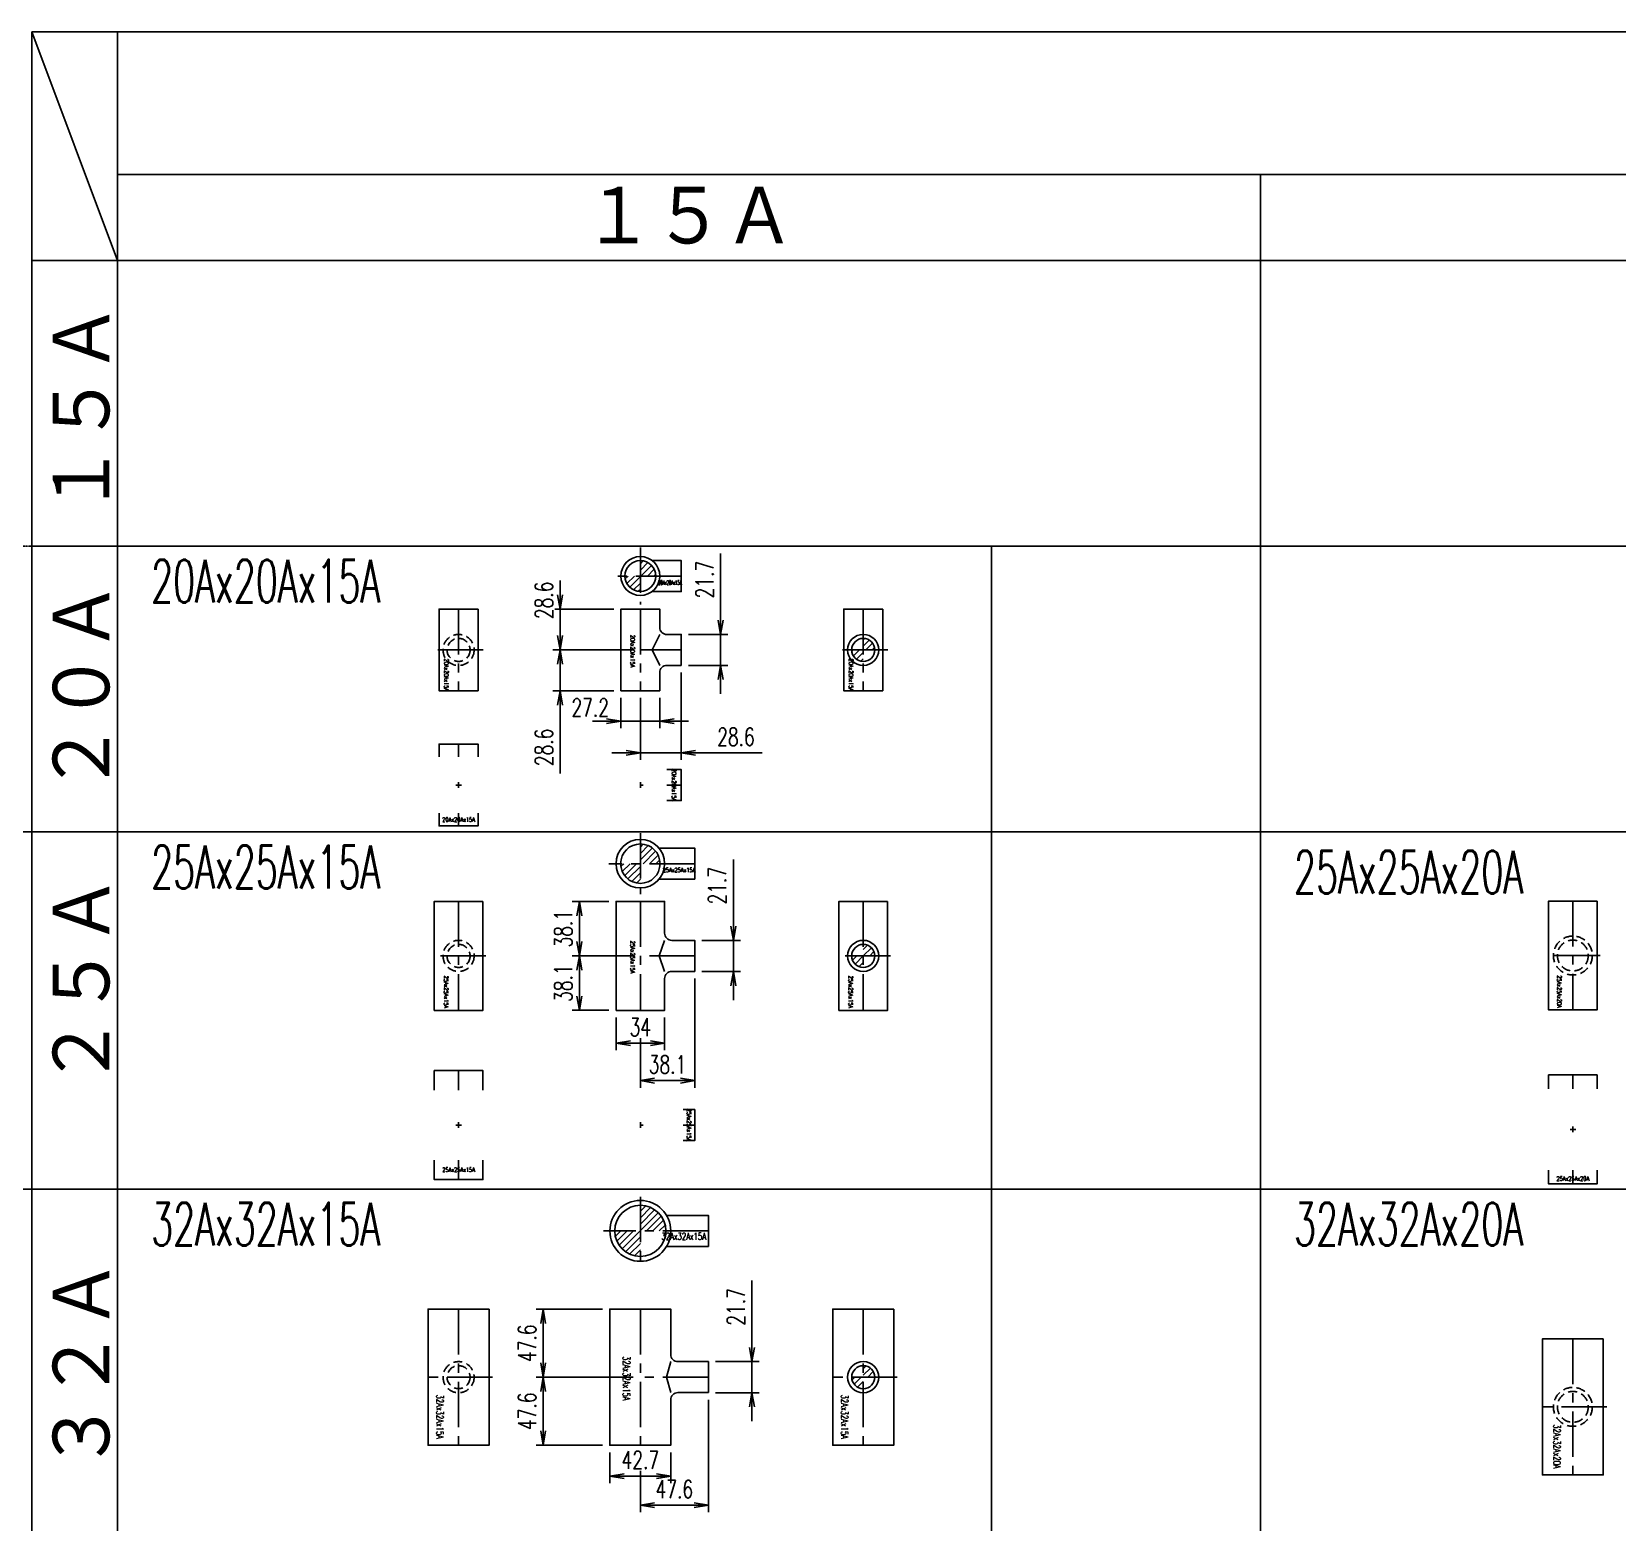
# Model space of a CAD drawing. Header units: millimetres. Extents: x 2090 to 42062, y -14812 to 2738.
# Drawn here: x 8325 to 9435, y 764 to 1808 of the extents above; entities that cross this region are included whole.
import ezdxf

# ---------------------------------------------------------------- set-up
doc = ezdxf.new("R2010")
doc.units = ezdxf.units.MM
doc.header["$PDMODE"] = 35
for name, pattern in [('CENTER', [50.8, 31.75, -6.35, 6.35, -6.35]), ('CENTER2', [1.125, 0.75, -0.125, 0.125, -0.125]), ('HIDDEN', [9.525, 6.35, -3.175])]:
    doc.linetypes.add(name, pattern=pattern)
for name, color, linetype in [('#配管（SUS)', 220, 'Continuous'), ('DIM', 1, 'Continuous'), ('skeleton', 7, 'Continuous')]:
    doc.layers.add(name, color=color, linetype=linetype)
doc.styles.add('kpk', font='romans.shx', dxfattribs={"width": 0.7, "bigfont": 'extfont2.shx'})
doc.styles.get("Standard").update_dxf_attribs({"font": 'romans.shx', "bigfont": 'extfont.shx'})
doc.dimstyles.new('1／5～KPK', dxfattribs={"dimscale": 5, "dimtxt": 2.5, "dimasz": 2, "dimexe": 1, "dimexo": 1, "dimgap": 1, "dimtad": 3, "dimdsep": 46, "dimtxsty": 'kpk', "dimblk": 'OPEN', "dimcen": 2.5, "dimclrd": 9, "dimclre": 9, "dimclrt": 4, "dimadec": 1, "dimazin": 2, "dimtfac": 1, "dimtmove": 0, "dimatfit": 2, "dimldrblk": 'OPEN', "dimfxl": 1, "dimtfill": 1, "dimlwd": -1, "dimlwe": -1, "dimarcsym": 1})

# ---------------------------------------------------------------- blocks, each defined once
blk = doc.blocks.new('_Open')
at = {"color": 0, "linetype": 'ByBlock', "lineweight": -2}
for p, q in [((-1, 0.17), (0, 0)), ((-1, -0.17), (0, 0)), ((0, 0), (-1, 0))]:
    blk.add_line(p, q, dxfattribs=at)
blk = doc.blocks.new('*D257')
at = {"layer": 'Defpoints', "color": 0, "linetype": 'ByBlock', "transparency": 16777216}
for p in [(8737.8, 1403.5), (8751.4, 1374.9)]:
    blk.add_point(p, dxfattribs=at)
at = {"layer": 'DIM', "color": 9, "transparency": 16777216}
for p, q in [((8695.2, 1413.5), (8695.2, 1423.5)), ((8732.8, 1403.5), (8690.2, 1403.5)), ((8746.4, 1374.9), (8690.2, 1374.9)), ((8695.2, 1364.9), (8695.2, 1354.9))]:
    blk.add_line(p, q, dxfattribs=at)
at = {"layer": 'DIM', "color": 9, "linetype": 'ByBlock', "transparency": 16777216, "xscale": 10, "yscale": 10, "zscale": 10, "rotation": 90}
blk.add_blockref('_Open', (8695.2, 1374.9), dxfattribs=at)
at = {"layer": 'DIM', "color": 4, "linetype": 'ByBlock', "transparency": 16777216, "insert": (8683.9, 1409.6), "char_height": 12.5, "attachment_point": 5, "rotation": 90, "style": 'kpk', "bg_fill": 3, "box_fill_scale": 1.1, "bg_fill_color": 256, "bg_fill_true_color": 13158600, "bg_fill_transparency": 0}
blk.add_mtext('28.6', dxfattribs=at)
at = {"layer": 'Defpoints', "color": 0, "linetype": 'ByBlock', "transparency": 16777216}
blk.add_point((8695.2, 1403.5), dxfattribs=at)
at = {"layer": 'DIM', "color": 9, "transparency": 16777216}
blk.add_line((8695.2, 1374.9), (8695.2, 1403.5), dxfattribs=at)
at = {"layer": 'DIM', "color": 9, "linetype": 'ByBlock', "transparency": 16777216, "xscale": 10, "yscale": 10, "zscale": 10, "rotation": 270}
blk.add_blockref('_Open', (8695.2, 1403.5), dxfattribs=at)
blk = doc.blocks.new('*D258')
at = {"layer": 'Defpoints', "color": 0, "linetype": 'ByBlock', "transparency": 16777216}
for p in [(8751.4, 1374.9), (8695.2, 1346.3), (8737.8, 1346.3)]:
    blk.add_point(p, dxfattribs=at)
at = {"layer": 'DIM', "color": 9, "transparency": 16777216}
for p, q in [((8695.2, 1384.9), (8695.2, 1394.9)), ((8746.4, 1374.9), (8690.2, 1374.9)), ((8695.2, 1374.9), (8695.2, 1346.3)), ((8695.2, 1374.9), (8695.2, 1346.3)), ((8732.8, 1346.3), (8690.2, 1346.3)), ((8695.2, 1288.4), (8695.2, 1346.3)), ((8695.2, 1336.3), (8695.2, 1326.3))]:
    blk.add_line(p, q, dxfattribs=at)
at = {"layer": 'DIM', "color": 9, "linetype": 'ByBlock', "transparency": 16777216, "xscale": 10, "yscale": 10, "zscale": 10}
for p, rotation in [((8695.2, 1374.9), 270), ((8695.2, 1346.3), 90)]:
    blk.add_blockref('_Open', p, dxfattribs=dict(at, rotation=rotation))
at = {"layer": 'DIM', "color": 4, "linetype": 'ByBlock', "transparency": 16777216, "insert": (8683.9, 1306.7), "char_height": 12.5, "attachment_point": 5, "rotation": 90, "style": 'kpk', "bg_fill": 3, "box_fill_scale": 1.1, "bg_fill_color": 256, "bg_fill_true_color": 13158600, "bg_fill_transparency": 0}
blk.add_mtext('28.6', dxfattribs=at)
blk = doc.blocks.new('*D259')
at = {"layer": 'Defpoints', "color": 0, "linetype": 'ByBlock', "transparency": 16777216}
for p in [(8780, 1364.1), (8751.4, 1346.3), (8780, 1302.9)]:
    blk.add_point(p, dxfattribs=at)
at = {"layer": 'DIM', "color": 9, "transparency": 16777216}
for p, q in [((8780, 1359.1), (8780, 1297.9)), ((8751.4, 1341.3), (8751.4, 1297.9)), ((8741.4, 1302.9), (8731.4, 1302.9)), ((8751.4, 1302.9), (8780, 1302.9)), ((8790, 1302.9), (8836.7, 1302.9))]:
    blk.add_line(p, q, dxfattribs=at)
at = {"layer": 'DIM', "color": 9, "linetype": 'ByBlock', "transparency": 16777216, "xscale": 10, "yscale": 10, "zscale": 10}
blk.add_blockref('_Open', (8751.4, 1302.9), dxfattribs=at)
at = {"layer": 'DIM', "color": 9, "linetype": 'ByBlock', "transparency": 16777216, "xscale": 10, "yscale": 10, "zscale": 10, "rotation": 180}
blk.add_blockref('_Open', (8780, 1302.9), dxfattribs=at)
at = {"layer": 'DIM', "color": 4, "linetype": 'ByBlock', "transparency": 16777216, "insert": (8818.3, 1314.1), "char_height": 12.5, "attachment_point": 5, "style": 'kpk', "bg_fill": 3, "box_fill_scale": 1.1, "bg_fill_color": 256, "bg_fill_true_color": 13158600, "bg_fill_transparency": 0}
blk.add_mtext('28.6', dxfattribs=at)
blk = doc.blocks.new('*D260')
at = {"layer": 'Defpoints', "color": 0, "linetype": 'ByBlock', "transparency": 16777216}
for p in [(8737.8, 1346.3), (8765, 1346.3), (8737.8, 1325.1)]:
    blk.add_point(p, dxfattribs=at)
at = {"layer": 'DIM', "color": 9, "transparency": 16777216}
for p, q in [((8737.8, 1341.3), (8737.8, 1320.1)), ((8765, 1341.3), (8765, 1320.1)), ((8727.8, 1325.1), (8717.8, 1325.1)), ((8765, 1325.1), (8737.8, 1325.1)), ((8775, 1325.1), (8785, 1325.1))]:
    blk.add_line(p, q, dxfattribs=at)
at = {"layer": 'DIM', "color": 9, "linetype": 'ByBlock', "transparency": 16777216, "xscale": 10, "yscale": 10, "zscale": 10, "rotation": 180}
blk.add_blockref('_Open', (8765, 1325.1), dxfattribs=at)
at = {"layer": 'DIM', "color": 4, "linetype": 'ByBlock', "transparency": 16777216, "insert": (8716.3, 1334.6), "char_height": 12.5, "attachment_point": 5, "style": 'kpk', "bg_fill": 3, "box_fill_scale": 1.1, "bg_fill_color": 256, "bg_fill_true_color": 13158600, "bg_fill_transparency": 0}
blk.add_mtext('27.2', dxfattribs=at)
at = {"layer": 'DIM', "color": 9, "linetype": 'ByBlock', "transparency": 16777216, "xscale": 10, "yscale": 10, "zscale": 10}
blk.add_blockref('_Open', (8737.8, 1325.1), dxfattribs=at)
blk = doc.blocks.new('*D261')
at = {"layer": 'Defpoints', "color": 0, "linetype": 'ByBlock', "transparency": 16777216}
for p in [(8780, 1385.8), (8807.6, 1385.8), (8780, 1364.1)]:
    blk.add_point(p, dxfattribs=at)
at = {"layer": 'DIM', "color": 9, "transparency": 16777216}
for p, q in [((8807.6, 1395.8), (8807.6, 1442.4)), ((8785, 1385.8), (8812.6, 1385.8)), ((8807.6, 1364.1), (8807.6, 1385.8)), ((8785, 1364.1), (8812.6, 1364.1)), ((8807.6, 1354.1), (8807.6, 1344.1))]:
    blk.add_line(p, q, dxfattribs=at)
at = {"layer": 'DIM', "color": 9, "linetype": 'ByBlock', "transparency": 16777216, "xscale": 10, "yscale": 10, "zscale": 10}
for p, rotation in [((8807.6, 1385.8), 270), ((8807.6, 1364.1), 90)]:
    blk.add_blockref('_Open', p, dxfattribs=dict(at, rotation=rotation))
at = {"layer": 'DIM', "color": 4, "linetype": 'ByBlock', "transparency": 16777216, "insert": (8796.4, 1424.1), "char_height": 12.5, "attachment_point": 5, "rotation": 90, "style": 'kpk', "bg_fill": 3, "box_fill_scale": 1.1, "bg_fill_color": 256, "bg_fill_true_color": 13158600, "bg_fill_transparency": 0}
blk.add_mtext('21.7', dxfattribs=at)
blk = doc.blocks.new('*D262')
at = {"layer": 'Defpoints', "color": 0, "linetype": 'ByBlock', "transparency": 16777216}
for p in [(8734.4, 1198.9), (8751.4, 1160.8)]:
    blk.add_point(p, dxfattribs=at)
at = {"layer": 'DIM', "color": 9, "transparency": 16777216}
for p, q in [((8729.4, 1198.9), (8703.7, 1198.9)), ((8708.7, 1170.8), (8708.7, 1188.9)), ((8746.4, 1160.8), (8703.7, 1160.8))]:
    blk.add_line(p, q, dxfattribs=at)
at = {"layer": 'DIM', "color": 9, "linetype": 'ByBlock', "transparency": 16777216, "xscale": 10, "yscale": 10, "zscale": 10}
for p, rotation in [((8708.7, 1198.9), 90), ((8708.7, 1160.8), 270)]:
    blk.add_blockref('_Open', p, dxfattribs=dict(at, rotation=rotation))
at = {"layer": 'DIM', "color": 4, "linetype": 'ByBlock', "transparency": 16777216, "insert": (8697.5, 1179.8), "char_height": 12.5, "attachment_point": 5, "rotation": 90, "style": 'kpk', "bg_fill": 3, "box_fill_scale": 1.1, "bg_fill_color": 256, "bg_fill_true_color": 13158600, "bg_fill_transparency": 0}
blk.add_mtext('38.1', dxfattribs=at)
at = {"layer": 'Defpoints', "color": 0, "linetype": 'ByBlock', "transparency": 16777216}
blk.add_point((8708.7, 1198.9), dxfattribs=at)
blk = doc.blocks.new('*D263')
at = {"layer": 'Defpoints', "color": 0, "linetype": 'ByBlock', "transparency": 16777216}
for p in [(8751.4, 1160.8), (8734.4, 1122.7)]:
    blk.add_point(p, dxfattribs=at)
at = {"layer": 'DIM', "color": 9, "transparency": 16777216}
for p, q in [((8746.4, 1160.8), (8703.7, 1160.8)), ((8708.7, 1150.8), (8708.7, 1132.7)), ((8729.4, 1122.7), (8703.7, 1122.7))]:
    blk.add_line(p, q, dxfattribs=at)
at = {"layer": 'DIM', "color": 9, "linetype": 'ByBlock', "transparency": 16777216, "xscale": 10, "yscale": 10, "zscale": 10}
for p, rotation in [((8708.7, 1160.8), 90), ((8708.7, 1122.7), 270)]:
    blk.add_blockref('_Open', p, dxfattribs=dict(at, rotation=rotation))
at = {"layer": 'DIM', "color": 4, "linetype": 'ByBlock', "transparency": 16777216, "insert": (8697.5, 1141.7), "char_height": 12.5, "attachment_point": 5, "rotation": 90, "style": 'kpk', "bg_fill": 3, "box_fill_scale": 1.1, "bg_fill_color": 256, "bg_fill_true_color": 13158600, "bg_fill_transparency": 0}
blk.add_mtext('38.1', dxfattribs=at)
at = {"layer": 'Defpoints', "color": 0, "linetype": 'ByBlock', "transparency": 16777216}
blk.add_point((8708.7, 1122.7), dxfattribs=at)
blk = doc.blocks.new('*D264')
at = {"layer": 'Defpoints', "color": 0, "linetype": 'ByBlock', "transparency": 16777216}
for p in [(8789.5, 1149.9), (8751.4, 1122.7)]:
    blk.add_point(p, dxfattribs=at)
at = {"layer": 'DIM', "color": 9, "transparency": 16777216}
for p, q in [((8789.5, 1144.9), (8789.5, 1068.5)), ((8751.4, 1117.7), (8751.4, 1068.5)), ((8761.4, 1073.5), (8779.5, 1073.5))]:
    blk.add_line(p, q, dxfattribs=at)
at = {"layer": 'DIM', "color": 9, "linetype": 'ByBlock', "transparency": 16777216, "xscale": 10, "yscale": 10, "zscale": 10, "rotation": 180}
blk.add_blockref('_Open', (8751.4, 1073.5), dxfattribs=at)
at = {"layer": 'DIM', "color": 9, "linetype": 'ByBlock', "transparency": 16777216, "xscale": 10, "yscale": 10, "zscale": 10}
blk.add_blockref('_Open', (8789.5, 1073.5), dxfattribs=at)
at = {"layer": 'DIM', "color": 4, "linetype": 'ByBlock', "transparency": 16777216, "insert": (8770.4, 1084.8), "char_height": 12.5, "attachment_point": 5, "style": 'kpk', "bg_fill": 3, "box_fill_scale": 1.1, "bg_fill_color": 256, "bg_fill_true_color": 13158600, "bg_fill_transparency": 0}
blk.add_mtext('38.1', dxfattribs=at)
at = {"layer": 'Defpoints', "color": 0, "linetype": 'ByBlock', "transparency": 16777216}
blk.add_point((8789.5, 1073.5), dxfattribs=at)
blk = doc.blocks.new('*D265')
at = {"layer": 'Defpoints', "color": 0, "linetype": 'ByBlock', "transparency": 16777216}
for p in [(8734.4, 1122.7), (8768.4, 1122.7), (8734.4, 1099.7)]:
    blk.add_point(p, dxfattribs=at)
at = {"layer": 'DIM', "color": 9, "transparency": 16777216}
for p, q in [((8734.4, 1117.7), (8734.4, 1094.7)), ((8768.4, 1117.7), (8768.4, 1094.7)), ((8758.4, 1099.7), (8744.4, 1099.7))]:
    blk.add_line(p, q, dxfattribs=at)
at = {"layer": 'DIM', "color": 9, "linetype": 'ByBlock', "transparency": 16777216, "xscale": 10, "yscale": 10, "zscale": 10, "rotation": 180}
blk.add_blockref('_Open', (8734.4, 1099.7), dxfattribs=at)
at = {"layer": 'DIM', "color": 9, "linetype": 'ByBlock', "transparency": 16777216, "xscale": 10, "yscale": 10, "zscale": 10}
blk.add_blockref('_Open', (8768.4, 1099.7), dxfattribs=at)
at = {"layer": 'DIM', "color": 4, "linetype": 'ByBlock', "transparency": 16777216, "insert": (8751.4, 1110.9), "char_height": 12.5, "attachment_point": 5, "style": 'kpk', "bg_fill": 3, "box_fill_scale": 1.1, "bg_fill_color": 256, "bg_fill_true_color": 13158600, "bg_fill_transparency": 0}
blk.add_mtext('34', dxfattribs=at)
blk = doc.blocks.new('*D266')
at = {"layer": 'Defpoints', "color": 0, "linetype": 'ByBlock', "transparency": 16777216}
for p in [(8789.5, 1171.6), (8816.5, 1171.6), (8789.5, 1149.9)]:
    blk.add_point(p, dxfattribs=at)
at = {"layer": 'DIM', "color": 9, "transparency": 16777216}
for p, q in [((8816.5, 1181.6), (8816.5, 1228.3)), ((8794.5, 1171.6), (8821.5, 1171.6)), ((8816.5, 1149.9), (8816.5, 1171.6)), ((8794.5, 1149.9), (8821.5, 1149.9)), ((8816.5, 1139.9), (8816.5, 1129.9))]:
    blk.add_line(p, q, dxfattribs=at)
at = {"layer": 'DIM', "color": 9, "linetype": 'ByBlock', "transparency": 16777216, "xscale": 10, "yscale": 10, "zscale": 10}
for p, rotation in [((8816.5, 1171.6), 270), ((8816.5, 1149.9), 90)]:
    blk.add_blockref('_Open', p, dxfattribs=dict(at, rotation=rotation))
at = {"layer": 'DIM', "color": 4, "linetype": 'ByBlock', "transparency": 16777216, "insert": (8805.2, 1209.9), "char_height": 12.5, "attachment_point": 5, "rotation": 90, "style": 'kpk', "bg_fill": 3, "box_fill_scale": 1.1, "bg_fill_color": 256, "bg_fill_true_color": 13158600, "bg_fill_transparency": 0}
blk.add_mtext('21.7', dxfattribs=at)
blk = doc.blocks.new('*D267')
at = {"layer": 'Defpoints', "color": 0, "linetype": 'ByBlock', "transparency": 16777216}
for p in [(8683.4, 913.5), (8730, 913.5), (8751.4, 865.9)]:
    blk.add_point(p, dxfattribs=at)
at = {"layer": 'DIM', "color": 9, "transparency": 16777216}
for p, q in [((8725, 913.5), (8678.4, 913.5)), ((8683.4, 875.9), (8683.4, 903.5)), ((8746.4, 865.9), (8678.4, 865.9))]:
    blk.add_line(p, q, dxfattribs=at)
at = {"layer": 'DIM', "color": 9, "linetype": 'ByBlock', "transparency": 16777216, "xscale": 10, "yscale": 10, "zscale": 10}
for p, rotation in [((8683.4, 913.5), 90), ((8683.4, 865.9), 270)]:
    blk.add_blockref('_Open', p, dxfattribs=dict(at, rotation=rotation))
at = {"layer": 'DIM', "color": 4, "linetype": 'ByBlock', "transparency": 16777216, "insert": (8672.2, 889.7), "char_height": 12.5, "attachment_point": 5, "rotation": 90, "style": 'kpk', "bg_fill": 3, "box_fill_scale": 1.1, "bg_fill_color": 256, "bg_fill_true_color": 13158600, "bg_fill_transparency": 0}
blk.add_mtext('47.6', dxfattribs=at)
blk = doc.blocks.new('*D268')
at = {"layer": 'Defpoints', "color": 0, "linetype": 'ByBlock', "transparency": 16777216}
for p in [(8751.4, 865.9), (8683.4, 818.3), (8730, 818.3)]:
    blk.add_point(p, dxfattribs=at)
at = {"layer": 'DIM', "color": 9, "transparency": 16777216}
for p, q in [((8746.4, 865.9), (8678.4, 865.9)), ((8683.4, 855.9), (8683.4, 828.3)), ((8725, 818.3), (8678.4, 818.3))]:
    blk.add_line(p, q, dxfattribs=at)
at = {"layer": 'DIM', "color": 9, "linetype": 'ByBlock', "transparency": 16777216, "xscale": 10, "yscale": 10, "zscale": 10}
for p, rotation in [((8683.4, 865.9), 90), ((8683.4, 818.3), 270)]:
    blk.add_blockref('_Open', p, dxfattribs=dict(at, rotation=rotation))
at = {"layer": 'DIM', "color": 4, "linetype": 'ByBlock', "transparency": 16777216, "insert": (8672.2, 842.1), "char_height": 12.5, "attachment_point": 5, "rotation": 90, "style": 'kpk', "bg_fill": 3, "box_fill_scale": 1.1, "bg_fill_color": 256, "bg_fill_true_color": 13158600, "bg_fill_transparency": 0}
blk.add_mtext('47.6', dxfattribs=at)
blk = doc.blocks.new('*D269')
at = {"layer": 'Defpoints', "color": 0, "linetype": 'ByBlock', "transparency": 16777216}
for p in [(8799, 855.1), (8751.4, 818.3), (8799, 776.4)]:
    blk.add_point(p, dxfattribs=at)
at = {"layer": 'DIM', "color": 9, "transparency": 16777216}
for p, q in [((8799, 850.1), (8799, 771.4)), ((8751.4, 813.3), (8751.4, 771.4)), ((8761.4, 776.4), (8789, 776.4))]:
    blk.add_line(p, q, dxfattribs=at)
at = {"layer": 'DIM', "color": 9, "linetype": 'ByBlock', "transparency": 16777216, "xscale": 10, "yscale": 10, "zscale": 10, "rotation": 180}
blk.add_blockref('_Open', (8751.4, 776.4), dxfattribs=at)
at = {"layer": 'DIM', "color": 9, "linetype": 'ByBlock', "transparency": 16777216, "xscale": 10, "yscale": 10, "zscale": 10}
blk.add_blockref('_Open', (8799, 776.4), dxfattribs=at)
at = {"layer": 'DIM', "color": 4, "linetype": 'ByBlock', "transparency": 16777216, "insert": (8775.2, 787.6), "char_height": 12.5, "attachment_point": 5, "style": 'kpk', "bg_fill": 3, "box_fill_scale": 1.1, "bg_fill_color": 256, "bg_fill_true_color": 13158600, "bg_fill_transparency": 0}
blk.add_mtext('47.6', dxfattribs=at)
blk = doc.blocks.new('*D270')
at = {"layer": 'Defpoints', "color": 0, "linetype": 'ByBlock', "transparency": 16777216}
for p in [(8730, 818.3), (8772.7, 818.3), (8730, 796.7)]:
    blk.add_point(p, dxfattribs=at)
at = {"layer": 'DIM', "color": 9, "transparency": 16777216}
for p, q in [((8730, 813.3), (8730, 791.7)), ((8772.7, 813.3), (8772.7, 791.7)), ((8762.7, 796.7), (8740, 796.7))]:
    blk.add_line(p, q, dxfattribs=at)
at = {"layer": 'DIM', "color": 9, "linetype": 'ByBlock', "transparency": 16777216, "xscale": 10, "yscale": 10, "zscale": 10, "rotation": 180}
blk.add_blockref('_Open', (8730, 796.7), dxfattribs=at)
at = {"layer": 'DIM', "color": 9, "linetype": 'ByBlock', "transparency": 16777216, "xscale": 10, "yscale": 10, "zscale": 10}
blk.add_blockref('_Open', (8772.7, 796.7), dxfattribs=at)
at = {"layer": 'DIM', "color": 4, "linetype": 'ByBlock', "transparency": 16777216, "insert": (8751.4, 808), "char_height": 12.5, "attachment_point": 5, "style": 'kpk', "bg_fill": 3, "box_fill_scale": 1.1, "bg_fill_color": 256, "bg_fill_true_color": 13158600, "bg_fill_transparency": 0}
blk.add_mtext('42.7', dxfattribs=at)
blk = doc.blocks.new('*D271')
at = {"layer": 'Defpoints', "color": 0, "linetype": 'ByBlock', "transparency": 16777216}
for p in [(8799, 876.8), (8829.5, 876.8), (8799, 855.1)]:
    blk.add_point(p, dxfattribs=at)
at = {"layer": 'DIM', "color": 9, "transparency": 16777216}
for p, q in [((8829.5, 886.8), (8829.5, 933.5)), ((8804, 876.8), (8834.5, 876.8)), ((8829.5, 855.1), (8829.5, 876.8)), ((8804, 855.1), (8834.5, 855.1)), ((8829.5, 845.1), (8829.5, 835.1))]:
    blk.add_line(p, q, dxfattribs=at)
at = {"layer": 'DIM', "color": 9, "linetype": 'ByBlock', "transparency": 16777216, "xscale": 10, "yscale": 10, "zscale": 10}
for p, rotation in [((8829.5, 876.8), 270), ((8829.5, 855.1), 90)]:
    blk.add_blockref('_Open', p, dxfattribs=dict(at, rotation=rotation))
at = {"layer": 'DIM', "color": 4, "linetype": 'ByBlock', "transparency": 16777216, "insert": (8818.3, 915.1), "char_height": 12.5, "attachment_point": 5, "rotation": 90, "style": 'kpk', "bg_fill": 3, "box_fill_scale": 1.1, "bg_fill_color": 256, "bg_fill_true_color": 13158600, "bg_fill_transparency": 0}
blk.add_mtext('21.7', dxfattribs=at)
blk = doc.blocks.new('(SUS)20A×15A-RT-1')
at = {"layer": '#配管（SUS)', "color": 2, "linetype": 'CENTER'}
for p, q in [((0, 28.6), (0, -28.6)), ((28.6, 0), (0, 0))]:
    blk.add_line(p, q, dxfattribs=at)
at = {"layer": '#配管（SUS)', "color": 0, "linetype": 'ByBlock'}
blk.add_lwpolyline([(28.6, -10.8), (18.6, -10.8, 0.414214), (13.6, -15.8), (13.6, -28.6), (-13.6, -28.6), (-13.6, 28.6), (13.6, 28.6), (13.6, 15.8, 0.414214), (18.6, 10.8), (28.6, 10.8)], format="xyb", close=True, dxfattribs=at)
blk.add_lwpolyline([(13.6, 10.8), (8.2, 0), (13.6, -10.8)], dxfattribs=at)
at = {"layer": 'Defpoints', "color": 5, "insert": (-5.4, -0.9), "char_height": 3, "attachment_point": 5, "rotation": 270}
blk.add_mtext('{\\W0.7;20Ax20Ax15A}', dxfattribs=at)
blk = doc.blocks.new('(SUS)20A×15A-RT-2')
at = {"layer": '#配管（SUS)'}
h = blk.add_hatch(dxfattribs=at)
h.set_pattern_fill('ANSI31', color=252)
h.set_pattern_definition([(45, (-9008.2958, -1374.9124), (-2.245064, 2.245064), [])])
h.paths.add_polyline_path([(0, 0), (-8.1, 0, 0.414214), (0, -8.1)])
h.paths.add_polyline_path([(0, 8.1), (0, 0), (8.1, 0, 0.414214)])
at = {"layer": '#配管（SUS)', "color": 2, "linetype": 'CENTER'}
for p, q in [((0, 28.6), (0, -28.6)), ((17.2, 0), (-17.2, 0))]:
    blk.add_line(p, q, dxfattribs=at)
at = {"layer": '#配管（SUS)', "color": 0, "linetype": 'ByBlock'}
blk.add_lwpolyline([(13.6, 28.6), (13.6, -28.6), (-13.6, -28.6), (-13.6, 28.6)], close=True, dxfattribs=at)
for radius in [10.9, 8.05]:
    blk.add_circle((0, 0), radius, dxfattribs=at)
at = {"layer": 'Defpoints', "color": 5, "insert": (-8.5, -17.5), "char_height": 3, "attachment_point": 5, "rotation": 270}
blk.add_mtext('{\\W0.7;20Ax20Ax15A}', dxfattribs=at)
blk = doc.blocks.new('(SUS)20A×15A-RT-3')
at = {"layer": '#配管（SUS)'}
h = blk.add_hatch(dxfattribs=at)
h.set_pattern_fill('ANSI31', color=252)
h.set_pattern_definition([(45, (-8811.1196, -1426.647), (-2.245064, 2.245064), [])])
h.paths.add_polyline_path([(0, 0), (-10.8, 0, 0.414214), (0, -10.8)])
h.paths.add_polyline_path([(0, 10.8), (0, 0), (10.8, 0, 0.414214)])
at = {"layer": '#配管（SUS)', "color": 2, "linetype": 'CENTER'}
for p, q in [((0, 20), (0, -20)), ((28.6, 0), (-19.9, 0))]:
    blk.add_line(p, q, dxfattribs=at)
at = {"layer": '#配管（SUS)', "color": 0, "linetype": 'ByBlock'}
blk.add_lwpolyline([(8.2, -10.9), (28.6, -10.9), (28.6, 10.8), (8.2, 10.8)], dxfattribs=at)
for radius in [13.6, 10.8]:
    blk.add_circle((0, 0), radius, dxfattribs=at)
at = {"layer": 'Defpoints', "color": 5, "insert": (20.7, -4.6), "char_height": 3, "attachment_point": 5}
blk.add_mtext('{\\W0.5;20Ax20Ax15A}', dxfattribs=at)
blk = doc.blocks.new('(SUS)20A×15A-RT-4')
at = {"layer": '#配管（SUS)', "color": 2, "linetype": 'CENTER'}
for p, q in [((0, 28.6), (0, -28.6)), ((17.2, 0), (-17.2, 0))]:
    blk.add_line(p, q, dxfattribs=at)
at = {"layer": '#配管（SUS)', "color": 0, "linetype": 'ByBlock'}
blk.add_lwpolyline([(13.6, 28.6), (13.6, -28.6), (-13.6, -28.6), (-13.6, 28.6)], close=True, dxfattribs=at)
at = {"layer": '#配管（SUS)', "color": 252, "linetype": 'HIDDEN'}
for radius in [10.9, 8.05]:
    blk.add_circle((0, 0), radius, dxfattribs=at)
at = {"layer": 'Defpoints', "color": 5, "insert": (-8.5, -17.5), "char_height": 3, "attachment_point": 5, "rotation": 270}
blk.add_mtext('{\\W0.7;20Ax20Ax15A}', dxfattribs=at)
blk = doc.blocks.new('(SUS)20A×15A-RT-5')
at = {"layer": '#配管（SUS)', "color": 2, "linetype": 'CENTER'}
for p, q in [((0, 28.6), (0, 19.725)), ((-2, 0), (2, 0)), ((0, 2), (0, -2)), ((0, -19.725), (0, -28.6))]:
    blk.add_line(p, q, dxfattribs=at)
at = {"layer": '#配管（SUS)', "color": 0, "linetype": 'ByBlock'}
for points in [[(-13.6, 19.725), (-13.6, 28.6), (13.6, 28.6), (13.6, 19.725)], [(13.6, -19.725), (13.6, -28.6), (-13.6, -28.6), (-13.6, -19.725)]]:
    blk.add_lwpolyline(points, dxfattribs=at)
at = {"layer": 'Defpoints', "color": 5, "insert": (0, -24.1625), "char_height": 3, "attachment_point": 5}
blk.add_mtext('{\\W0.7;20Ax20Ax15A}', dxfattribs=at)
blk = doc.blocks.new('(SUS)20A×15A-RT-6')
at = {"layer": '#配管（SUS)', "color": 2, "linetype": 'CENTER'}
for p, q in [((0, 2), (0, -2)), ((0, 0), (2, 0)), ((28.6, 0), (18.6, 0))]:
    blk.add_line(p, q, dxfattribs=at)
at = {"layer": '#配管（SUS)', "color": 0, "linetype": 'ByBlock'}
blk.add_lwpolyline([(18.6, 10.85), (28.6, 10.85), (28.6, -10.85), (18.6, -10.85)], dxfattribs=at)
at = {"layer": 'Defpoints', "color": 5, "insert": (23.6, 0), "char_height": 3, "attachment_point": 5, "rotation": 270}
blk.add_mtext('{\\W0.7;20Ax20Ax15A}', dxfattribs=at)
blk = doc.blocks.new('(SUS)25A×15A-RT-1')
at = {"layer": '#配管（SUS)', "color": 2, "linetype": 'CENTER'}
for p, q in [((0, 38.1), (0, -38.1)), ((38.1, 0), (0, 0))]:
    blk.add_line(p, q, dxfattribs=at)
at = {"layer": '#配管（SUS)', "color": 0, "linetype": 'ByBlock'}
blk.add_lwpolyline([(-17, -38.1), (17, -38.1), (17, -15.8, -0.414214), (22, -10.8), (38.1, -10.8), (38.1, 10.8), (22, 10.8, -0.414214), (17, 15.9), (17, 38.1), (-17, 38.1)], format="xyb", close=True, dxfattribs=at)
blk.add_lwpolyline([(17, 10.8), (13.1, 0), (17, -10.8)], dxfattribs=at)
at = {"layer": 'Defpoints', "color": 5, "insert": (-5.4, -0.9), "char_height": 3, "attachment_point": 5, "rotation": 270}
blk.add_mtext('{\\W0.7;25Ax25Ax15A}', dxfattribs=at)
blk = doc.blocks.new('(SUS)25A×15A-RT-2')
at = {"layer": '#配管（SUS)'}
h = blk.add_hatch(dxfattribs=at)
h.set_pattern_fill('ANSI31', color=252)
h.set_pattern_definition([(45, (-9008.2958, -1160.7636), (-2.245064, 2.245064), [])])
h.paths.add_polyline_path([(0, 0), (-8.1, 0, 0.414214), (0, -8.1)])
h.paths.add_polyline_path([(0, 8.1), (0, 0), (8.1, 0, 0.414214)])
at = {"layer": '#配管（SUS)', "color": 2, "linetype": 'CENTER'}
for p, q in [((0, 38.1), (0, -38.1)), ((19, 0), (-19, 0))]:
    blk.add_line(p, q, dxfattribs=at)
at = {"layer": '#配管（SUS)', "color": 0, "linetype": 'ByBlock'}
blk.add_lwpolyline([(17, 38.1), (17, -38.1), (-17, -38.1), (-17, 38.1)], close=True, dxfattribs=at)
for radius in [10.9, 8.05]:
    blk.add_circle((0, 0), radius, dxfattribs=at)
at = {"layer": 'Defpoints', "color": 5, "insert": (-8.7, -25.3), "char_height": 3, "attachment_point": 5, "rotation": 270}
blk.add_mtext('{\\W0.7;25Ax25Ax15A}', dxfattribs=at)
blk = doc.blocks.new('(SUS)25A×15A-RT-3')
at = {"layer": '#配管（SUS)'}
h = blk.add_hatch(dxfattribs=at)
h.set_pattern_fill('ANSI31', color=252)
h.set_pattern_definition([(45, (-8811.1196, -1225.3224), (-2.245064, 2.245064), [])])
h.paths.add_polyline_path([(0, 0), (-13.8, 0, 0.414214), (0, -13.8)])
h.paths.add_polyline_path([(0, 13.8), (0, 0), (13.8, 0, 0.414214)])
at = {"layer": '#配管（SUS)', "color": 2, "linetype": 'CENTER'}
for p, q in [((0, 21.3), (0, -21.3)), ((38.1, 0), (-22.1, 0))]:
    blk.add_line(p, q, dxfattribs=at)
at = {"layer": '#配管（SUS)', "color": 0, "linetype": 'ByBlock'}
blk.add_lwpolyline([(13.1, -10.8), (38.1, -10.8), (38.1, 10.9), (13.1, 10.9)], dxfattribs=at)
for radius in [17, 13.8]:
    blk.add_circle((0, 0), radius, dxfattribs=at)
at = {"layer": 'Defpoints', "color": 5, "insert": (27.1, -4.5), "char_height": 3, "attachment_point": 5}
blk.add_mtext('{\\W0.7;25Ax25Ax15A}', dxfattribs=at)
blk = doc.blocks.new('(SUS)25A×15A-RT-4')
at = {"layer": '#配管（SUS)', "color": 2, "linetype": 'CENTER'}
for p, q in [((0, 38.1), (0, -38.1)), ((19, 0), (-19, 0))]:
    blk.add_line(p, q, dxfattribs=at)
at = {"layer": '#配管（SUS)', "color": 0, "linetype": 'ByBlock'}
blk.add_lwpolyline([(17, 38.1), (17, -38.1), (-17, -38.1), (-17, 38.1)], close=True, dxfattribs=at)
at = {"layer": '#配管（SUS)', "color": 252, "linetype": 'HIDDEN'}
for radius in [10.9, 8.05]:
    blk.add_circle((0, 0), radius, dxfattribs=at)
at = {"layer": 'Defpoints', "color": 5, "insert": (-8.7, -25.3), "char_height": 3, "attachment_point": 5, "rotation": 270}
blk.add_mtext('{\\W0.7;25Ax25Ax15A}', dxfattribs=at)
blk = doc.blocks.new('(SUS)25A×15A-RT-5')
at = {"layer": '#配管（SUS)', "color": 2, "linetype": 'CENTER'}
for p, q in [((0, 38.1), (0, 24.475)), ((-2, 0), (2, 0)), ((0, 2), (0, -2)), ((0, -24.475), (0, -38.1))]:
    blk.add_line(p, q, dxfattribs=at)
at = {"layer": '#配管（SUS)', "color": 0, "linetype": 'ByBlock'}
for points in [[(-17, 24.475), (-17, 38.1), (17, 38.1), (17, 24.475)], [(17, -24.475), (17, -38.1), (-17, -38.1), (-17, -24.475)]]:
    blk.add_lwpolyline(points, dxfattribs=at)
at = {"layer": 'Defpoints', "color": 5, "insert": (0, -31.2875), "char_height": 3, "attachment_point": 5}
blk.add_mtext('{\\W0.7;25Ax25Ax15A}', dxfattribs=at)
blk = doc.blocks.new('(SUS)25A×15A-RT-6')
at = {"layer": '#配管（SUS)', "color": 2, "linetype": 'CENTER'}
for p, q in [((0, 2), (0, -2)), ((0, 2), (0, -2)), ((0, 0), (2, 0)), ((38.1, 0), (30.05, 0)), ((0, 0), (2, 0))]:
    blk.add_line(p, q, dxfattribs=at)
at = {"layer": '#配管（SUS)', "color": 0, "linetype": 'ByBlock'}
blk.add_lwpolyline([(30.05, -10.85), (38.1, -10.85), (38.1, 10.85), (30.05, 10.85)], dxfattribs=at)
at = {"layer": 'Defpoints', "color": 5, "insert": (34.075, 0), "char_height": 3, "attachment_point": 5, "rotation": 270}
blk.add_mtext('{\\W0.7;25Ax25Ax15A}', dxfattribs=at)
blk = doc.blocks.new('(SUS)32A×15A-RT-1')
at = {"layer": '#配管（SUS)', "color": 2, "linetype": 'CENTER'}
for p, q in [((0, 47.6), (0, -47.6)), ((47.6, 0), (0, 0))]:
    blk.add_line(p, q, dxfattribs=at)
at = {"layer": '#配管（SUS)', "color": 0, "linetype": 'ByBlock'}
blk.add_lwpolyline([(47.6, -10.8), (47.6, 10.9), (26.3, 10.9, -0.414214), (21.3, 15.9), (21.3, 47.6), (-21.4, 47.6), (-21.4, -47.6), (21.3, -47.6), (21.3, -15.8, -0.414214), (26.3, -10.8)], format="xyb", close=True, dxfattribs=at)
blk.add_lwpolyline([(21.3, 10.9), (18.4, 0), (21.3, -10.8)], dxfattribs=at)
at = {"layer": 'Defpoints', "color": 5, "insert": (-9.7, -0.9), "char_height": 5, "attachment_point": 5, "rotation": 270}
blk.add_mtext('{\\W0.7;32Ax32Ax15A}', dxfattribs=at)
blk = doc.blocks.new('(SUS)32A×15A-RT-2')
at = {"layer": '#配管（SUS)'}
h = blk.add_hatch(dxfattribs=at)
h.set_pattern_fill('ANSI31', color=252)
h.set_pattern_definition([(45, (-9008.2958, -865.9453), (-2.245064, 2.245064), [])])
h.paths.add_polyline_path([(0, 0), (-8.1, 0, 0.414214), (0, -8.1)])
h.paths.add_polyline_path([(0, 8.1), (0, 0), (8.1, 0, 0.414214)])
at = {"layer": '#配管（SUS)', "color": 2, "linetype": 'CENTER'}
for p, q in [((0, 47.6), (0, -47.6)), ((23.8, 0), (-23.8, 0))]:
    blk.add_line(p, q, dxfattribs=at)
at = {"layer": '#配管（SUS)', "color": 0, "linetype": 'ByBlock'}
blk.add_lwpolyline([(21.3, 47.6), (21.3, -47.6), (-21.3, -47.6), (-21.3, 47.6)], close=True, dxfattribs=at)
for radius in [10.9, 8.05]:
    blk.add_circle((0, 0), radius, dxfattribs=at)
at = {"layer": 'Defpoints', "color": 5, "insert": (-13, -27.8), "char_height": 5, "attachment_point": 5, "rotation": 270}
blk.add_mtext('{\\W0.7;32Ax32Ax15A}', dxfattribs=at)
blk = doc.blocks.new('(SUS)32A×15A-RT-3')
at = {"layer": '#配管（SUS)'}
h = blk.add_hatch(dxfattribs=at)
h.set_pattern_fill('ANSI31', color=252)
h.set_pattern_definition([(45, (-8811.1196, -968.3162), (-2.245064, 2.245064), [])])
h.paths.add_polyline_path([(0, 0), (-17.9, 0, 0.414214), (0, -17.9)])
h.paths.add_polyline_path([(0, 17.8), (0, 0), (17.8, 0, 0.414214)])
at = {"layer": '#配管（SUS)', "color": 2, "linetype": 'CENTER'}
for p, q in [((0, 23.8), (0, -23.8)), ((47.6, 0), (-25.7, 0))]:
    blk.add_line(p, q, dxfattribs=at)
at = {"layer": '#配管（SUS)', "color": 0, "linetype": 'ByBlock'}
blk.add_lwpolyline([(18.4, -10.9), (47.6, -10.9), (47.6, 10.8), (18.4, 10.8)], dxfattribs=at)
for radius in [21.3, 17.9]:
    blk.add_circle((0, 0), radius, dxfattribs=at)
at = {"layer": 'Defpoints', "color": 5, "insert": (30.4, -3.8), "char_height": 5, "attachment_point": 5}
blk.add_mtext('{\\W0.7;32Ax32Ax15A}', dxfattribs=at)
blk = doc.blocks.new('(SUS)32A×15A-RT-4')
at = {"layer": '#配管（SUS)', "color": 2, "linetype": 'CENTER'}
for p, q in [((0, 47.6), (0, -47.6)), ((23.8, 0), (-23.8, 0))]:
    blk.add_line(p, q, dxfattribs=at)
at = {"layer": '#配管（SUS)', "color": 0, "linetype": 'ByBlock'}
blk.add_lwpolyline([(21.3, 47.6), (21.3, -47.6), (-21.3, -47.6), (-21.3, 47.6)], close=True, dxfattribs=at)
at = {"layer": '#配管（SUS)', "color": 252, "linetype": 'HIDDEN'}
for radius in [10.9, 8.05]:
    blk.add_circle((0, 0), radius, dxfattribs=at)
at = {"layer": 'Defpoints', "color": 5, "insert": (-13, -27.8), "char_height": 5, "attachment_point": 5, "rotation": 270}
blk.add_mtext('{\\W0.7;32Ax32Ax15A}', dxfattribs=at)
blk = doc.blocks.new('(SUS)25A×20A-RT-4')
at = {"layer": '#配管（SUS)', "color": 2, "linetype": 'CENTER'}
for p, q in [((0, 38.1), (0, -38.1)), ((19, 0), (-19, 0))]:
    blk.add_line(p, q, dxfattribs=at)
at = {"layer": '#配管（SUS)', "color": 0, "linetype": 'ByBlock'}
blk.add_lwpolyline([(17, 38.1), (17, -38.1), (-17, -38.1), (-17, 38.1)], close=True, dxfattribs=at)
at = {"layer": '#配管（SUS)', "color": 252, "linetype": 'HIDDEN'}
for radius in [13.6, 10.8]:
    blk.add_circle((0, 0), radius, dxfattribs=at)
at = {"layer": 'Defpoints', "color": 5, "insert": (-9.4, -25.3), "char_height": 3, "attachment_point": 5, "rotation": 270}
blk.add_mtext('{\\W0.7;25Ax25Ax20A}', dxfattribs=at)
blk = doc.blocks.new('(SUS)25A×20A-RT-5')
at = {"layer": '#配管（SUS)', "color": 2, "linetype": 'CENTER'}
for p, q in [((0, 38.1), (0, 28.3)), ((-2, 0), (2, 0)), ((0, 2), (0, -2)), ((0, -28.4), (0, -38.1))]:
    blk.add_line(p, q, dxfattribs=at)
at = {"layer": '#配管（SUS)', "color": 0, "linetype": 'ByBlock'}
for points in [[(-17, 28.3), (-17, 38.1), (17, 38.1), (17, 28.3)], [(17, -28.4), (17, -38.1), (-17, -38.1), (-17, -28.4)]]:
    blk.add_lwpolyline(points, dxfattribs=at)
at = {"layer": 'Defpoints', "color": 5, "insert": (0, -34.4), "char_height": 3, "attachment_point": 5}
blk.add_mtext('{\\W0.7;25Ax25Ax20A}', dxfattribs=at)
blk = doc.blocks.new('(SUS)32A×20A-RT-4')
at = {"layer": '#配管（SUS)', "color": 2, "linetype": 'CENTER'}
for p, q in [((0, 47.6), (0, -47.6)), ((23.8, 0), (-23.8, 0))]:
    blk.add_line(p, q, dxfattribs=at)
at = {"layer": '#配管（SUS)', "color": 0, "linetype": 'ByBlock'}
blk.add_lwpolyline([(21.3, 47.6), (21.3, -47.6), (-21.3, -47.6), (-21.3, 47.6)], close=True, dxfattribs=at)
at = {"layer": '#配管（SUS)', "color": 252, "linetype": 'HIDDEN'}
for radius in [13.6, 10.8]:
    blk.add_circle((0, 0), radius, dxfattribs=at)
at = {"layer": 'Defpoints', "color": 5, "insert": (-11.1, -27.8), "char_height": 5, "attachment_point": 5, "rotation": 270}
blk.add_mtext('{\\W0.7;32Ax32Ax20A}', dxfattribs=at)

msp = doc.modelspace()

# ---------------------------------------------------------------- linework, layer by layer
at = {"color": 0, "linetype": 'CENTER2'}
for points in [[(8325.36, 1447.568), (8025.778, 1447.568), (8025.778, 1247.568), (8325.36, 1247.568)], [(8325.36, 1247.568), (8025.778, 1247.568), (8025.778, 997.568), (8325.36, 997.568)], [(8325.36, 997.568), (8025.778, 997.568), (8025.778, 647.568), (8325.36, 647.568)]]:
    msp.add_lwpolyline(points, close=True, dxfattribs=at)
at = {"layer": 'skeleton'}
for p, q in [((8325.36, 1807.568), (8325.36, -7094.106)), ((8325.36, 1807.568), (21142.157, 1807.568)), ((8385.36, 1647.568), (8325.36, 1807.568)), ((8385.36, 1807.568), (8385.36, -7094.106)), ((8385.36, 1707.568), (21142.157, 1707.568)), ((9185.36, 1707.568), (9185.36, -7094.106)), ((8325.36, 1647.568), (21142.157, 1647.568)), ((8325.36, 1447.568), (21142.157, 1447.568)), ((8325.36, 1247.568), (21142.157, 1247.568)), ((8325.36, 997.568), (21142.157, 997.568))]:
    msp.add_line(p, q, dxfattribs=at)
for points in [[(8997.28, 1447.568), (9185.36, 1447.568), (9185.36, 1247.568), (8997.28, 1247.568)], [(8997.28, 1247.568), (9185.36, 1247.568), (9185.36, 997.568), (8997.28, 997.568)], [(8997.28, 997.568), (9185.36, 997.568), (9185.36, 647.568), (8997.28, 647.568)]]:
    msp.add_lwpolyline(points, close=True, dxfattribs=at)

# ---------------------------------------------------------------- block references
at = {"layer": '#配管（SUS)'}
for name, p in [('(SUS)20A×15A-RT-4', (8624.164, 1374.912)), ('(SUS)20A×15A-RT-2', (8907.404, 1374.912)), ('(SUS)20A×15A-RT-5', (8624.164, 1280.376)), ('(SUS)25A×15A-RT-4', (8624.164, 1160.764)), ('(SUS)25A×15A-RT-2', (8907.404, 1160.764)), ('(SUS)25A×20A-RT-4', (9404.116, 1161.036)), ('(SUS)25A×15A-RT-5', (8624.164, 1042.379)), ('(SUS)25A×20A-RT-5', (9404.116, 1039.33)), ('(SUS)25A×15A-RT-6', (8751.389, 1042.379)), ('(SUS)32A×15A-RT-3', (8751.389, 968.316)), ('(SUS)32A×15A-RT-4', (8624.164, 865.945)), ('(SUS)32A×15A-RT-2', (8907.404, 865.945)), ('(SUS)32A×20A-RT-4', (9404.116, 845.171))]:
    msp.add_blockref(name, p, dxfattribs=at)

# ---------------------------------------------------------------- texts
at = {"color": 71, "char_height": 30, "attachment_point": 4}
for s, insert in [('{\\W0.6;20Ax20Ax15A}', (8408.918, 1422.993)), ('{\\W0.6;25Ax25Ax15A}', (8408.918, 1222.993)), ('{\\W0.6;25Ax25Ax20A}', (9208.918, 1219.413)), ('{\\W0.6;32Ax32Ax15A}', (8408.918, 972.993)), ('{\\W0.6;32Ax32Ax20A}', (9208.918, 972.993))]:
    msp.add_mtext(s, dxfattribs=dict(at, insert=insert))
at = {"layer": 'skeleton', "insert": (8785.36, 1677.568), "char_height": 45, "attachment_point": 5}
msp.add_mtext('１５Ａ', dxfattribs=at)
at = {"layer": 'skeleton', "char_height": 45, "attachment_point": 5, "rotation": 90}
for s, insert in [('１５Ａ', (8361.532, 1543.656)), ('２０Ａ', (8361.532, 1348.888)), ('２５Ａ', (8361.532, 1143.399)), ('３２Ａ', (8361.532, 874.502))]:
    msp.add_mtext(s, dxfattribs=dict(at, insert=insert))

# ---------------------------------------------------------------- dimensions: what is measured, and where the dimension line sits
at = {"layer": 'DIM', "linetype": 'ByBlock'}
dim = msp.add_linear_dim(base=(8695.197, 1403.512), p1=(8751.389, 1374.912), p2=(8737.789, 1403.512), angle=90, dimstyle='1／5～KPK', override={"dimtmove": 2}, dxfattribs=at)
dim.commit()
dim.dimension.update_dxf_attribs({"geometry": '*D257', "text_midpoint": (8683.869, 1409.618), "dimtype": 160})
for base, p1, p2, picture, middle in [((8708.732, 1198.864), (8751.389, 1160.764), (8734.389, 1198.864), '*D262', (8697.482, 1179.814)), ((8683.403, 913.545), (8751.389, 865.945), (8730.039, 913.545), '*D267', (8672.153, 889.745))]:
    dim = msp.add_linear_dim(base=base, p1=p1, p2=p2, angle=90, dimstyle='1／5～KPK', dxfattribs=at)
    dim.commit()
    dim.dimension.update_dxf_attribs({"geometry": picture, "text_midpoint": middle})

# ---------------------------------------------------------------- next in the draw order: dimensions: what is measured, and where the dimension line sits
dim = msp.add_linear_dim(base=(8695.197, 1346.312), p1=(8751.389, 1374.912), p2=(8737.789, 1346.312), angle=90, dimstyle='1／5～KPK', override={"dimtmove": 1}, dxfattribs=at)
dim.commit()
dim.dimension.update_dxf_attribs({"geometry": '*D258', "text_midpoint": (8693.31, 1306.746), "dimtype": 160})
for base, p1, p2, picture, middle in [((8708.732, 1122.664), (8751.389, 1160.764), (8734.389, 1122.664), '*D263', (8697.482, 1141.714)), ((8683.403, 818.345), (8751.389, 865.945), (8730.039, 818.345), '*D268', (8672.153, 842.145))]:
    dim = msp.add_linear_dim(base=base, p1=p1, p2=p2, angle=90, dimstyle='1／5～KPK', dxfattribs=at)
    dim.commit()
    dim.dimension.update_dxf_attribs({"geometry": picture, "text_midpoint": middle})

# ---------------------------------------------------------------- next in the draw order: block references
at = {"layer": '#配管（SUS)'}
msp.add_blockref('(SUS)20A×15A-RT-6', (8751.389, 1280.376), dxfattribs=at)

# ---------------------------------------------------------------- next in the draw order: dimensions: what is measured, and where the dimension line sits
at = {"layer": 'DIM', "linetype": 'ByBlock'}
for base, p1, p2, picture, middle in [((8779.989, 1302.866), (8751.389, 1346.312), (8779.989, 1364.062), '*D259', (8818.322, 1314.116)), ((8789.489, 1073.503), (8751.389, 1122.664), (8789.489, 1149.914), '*D264', (8770.439, 1084.753)), ((8798.989, 776.352), (8751.389, 818.345), (8798.989, 855.095), '*D269', (8775.189, 787.602))]:
    dim = msp.add_linear_dim(base=base, p1=p1, p2=p2, dimstyle='1／5～KPK', dxfattribs=at)
    dim.commit()
    dim.dimension.update_dxf_attribs({"geometry": picture, "text_midpoint": middle})

# ---------------------------------------------------------------- next in the draw order: dimensions: what is measured, and where the dimension line sits
dim = msp.add_linear_dim(base=(8737.789, 1325.109), p1=(8764.989, 1346.312), p2=(8737.789, 1346.312), dimstyle='1／5～KPK', override={"dimtmove": 2}, dxfattribs=at)
dim.commit()
dim.dimension.update_dxf_attribs({"geometry": '*D260', "text_midpoint": (8716.264, 1334.61), "dimtype": 160})
for base, p1, p2, picture, middle in [((8816.491, 1171.614), (8789.489, 1149.914), (8789.489, 1171.614), '*D266', (8805.241, 1209.947)), ((8829.524, 876.795), (8798.989, 855.095), (8798.989, 876.795), '*D271', (8818.274, 915.129))]:
    dim = msp.add_linear_dim(base=base, p1=p1, p2=p2, angle=90, dimstyle='1／5～KPK', dxfattribs=at)
    dim.commit()
    dim.dimension.update_dxf_attribs({"geometry": picture, "text_midpoint": middle})
for base, p1, p2, picture, middle in [((8734.389, 1099.654), (8768.389, 1122.664), (8734.389, 1122.664), '*D265', (8751.389, 1110.904)), ((8730.039, 796.734), (8772.739, 818.345), (8730.039, 818.345), '*D270', (8751.389, 807.984))]:
    dim = msp.add_linear_dim(base=base, p1=p1, p2=p2, dimstyle='1／5～KPK', dxfattribs=at)
    dim.commit()
    dim.dimension.update_dxf_attribs({"geometry": picture, "text_midpoint": middle})

# ---------------------------------------------------------------- next in the draw order: block references
at = {"layer": '#配管（SUS)'}
for name, p in [('(SUS)25A×15A-RT-3', (8751.389, 1225.322)), ('(SUS)25A×15A-RT-1', (8751.389, 1160.764)), ('(SUS)32A×15A-RT-1', (8751.389, 865.945))]:
    msp.add_blockref(name, p, dxfattribs=at)

# ---------------------------------------------------------------- next in the draw order: dimensions: what is measured, and where the dimension line sits
at = {"layer": 'DIM', "linetype": 'ByBlock'}
dim = msp.add_linear_dim(base=(8807.618, 1385.762), p1=(8779.989, 1364.062), p2=(8779.989, 1385.762), angle=90, dimstyle='1／5～KPK', dxfattribs=at)
dim.commit()
dim.dimension.update_dxf_attribs({"geometry": '*D261', "text_midpoint": (8796.368, 1424.096)})

# ---------------------------------------------------------------- next in the draw order: block references
at = {"layer": '#配管（SUS)'}
for name, p in [('(SUS)20A×15A-RT-3', (8751.389, 1426.647)), ('(SUS)20A×15A-RT-1', (8751.389, 1374.912))]:
    msp.add_blockref(name, p, dxfattribs=at)

doc.saveas('drawing.dxf')
